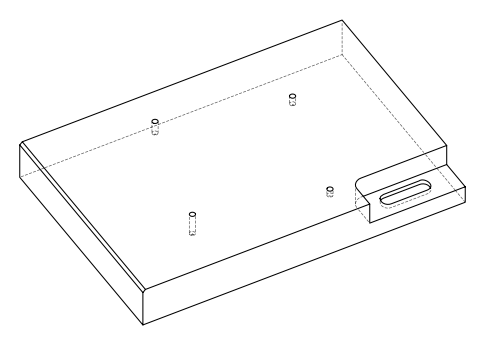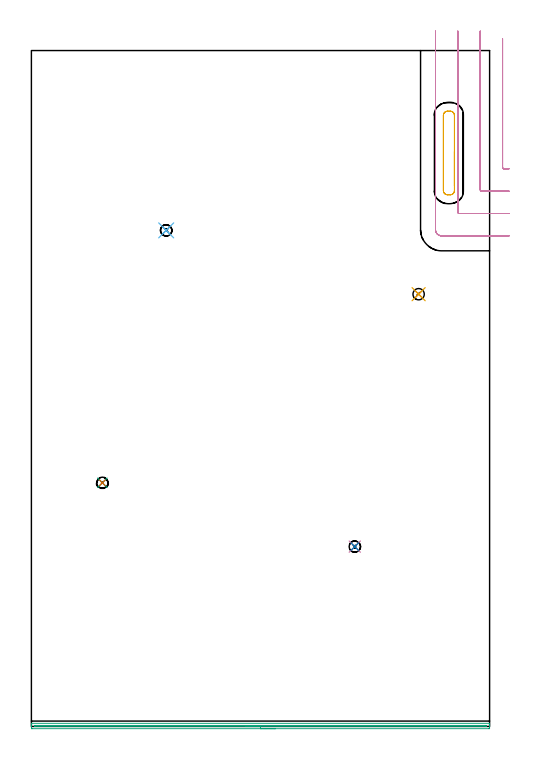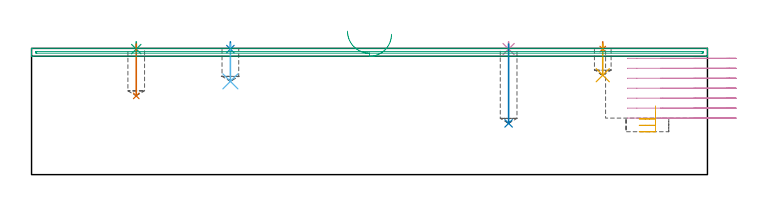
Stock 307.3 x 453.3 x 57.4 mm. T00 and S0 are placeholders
(PLAN: 11 operations, 4 tool changes, 15.2 min)
(1 SPOT_DRILL | STEP1POCKET | NXT0321_9005460120000 | 0.03 min | 0 mm3)
(2 SPOT_DRILL_1 | STEP1POCKET_1 | NXT0321_9005460120000 | 0.03 min | 0 mm3)
(3 SPOT_DRILL_2 | STEP1POCKET_2 | NXT0321_9005460120000 | 0.03 min | 0 mm3)
(4 SPOT_DRILL_3 | STEP1POCKET_3 | NXT0321_9005460120000 | 0.03 min | 0 mm3)
(5 DRILL_BLIND_HOLE_INTO_CENTER | STEP1POCKET | UGT0301_195 | 0.06 min | 479 mm3)
(6 DRILL_BLIND_HOLE_INTO_CENTER_1 | STEP1POCKET_1 | UGT0301_195 | 0.07 min | 605 mm3)
(7 DRILL_BLIND_HOLE_INTO_CENTER_2 | STEP1POCKET_2 | UGT0301_195 | 0.1 min | 901 mm3)
(8 DRILL_BLIND_HOLE_INTO_CENTER_3 | STEP1POCKET_3 | UGT0301_195 | 0.15 min | 1463 mm3)
(9 AREA_MILL | FG_CHAMFER_SURFACE | UGT0205_001 | 5.07 min | 1993 mm3)
(10 MILL_CORNER_NOTCH_RECTANGULAR | CORNER_NOTCH_RECTANGULAR | UGT0201_094 | Follow Part, ap 5, ae 75% | 8.63 min | 195759 mm3)
(11 MILL_RECTANGULAR_POCKET | POCKET_RECTANGULAR_STRAIGHT | NXT0201_011 | Follow Part, ap 3, ae 75% | 1.03 min | 7780 mm3)
(TOOL NXT0321_9005460120000 | NC Spot Drill, 142deg, 12mm, Carbide, Uncoated | D12 PA142 FL30 Z2)
(TOOL UGT0301_195 | Twist Drill 7.6 mm | D7.6 PA118 FL73 Z2)
(TOOL UGT0205_001 | Chamfer Mill 20 x 3 x 45 deg. | D20 FL50 Z2)
(TOOL UGT0201_094 | End mill 20 mm | D20 FL38 Z4)
(TOOL NXT0201_011 | ENDMILL 12mm [2P460-1200-NA 1630] | D12 FL38 Z6)
(OP 1 SPOT_DRILL)
G17 G21 G94 G90
T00 M6
G54
G17 G0 G90 X259.7 Y289.9 S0 M3
G43 Z67.4 H0
G94 G81 G98 Z57.073 F250. R60.4
G80
M5
M2
(OP 2 SPOT_DRILL_1)
G17 G21 G94 G90
T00 M6
G54
G17 G0 G90 X90.4 Y332.7 S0 M3
G43 Z67.4 H0
G94 G81 G98 Z57.073 F250. R60.4
G80
M5
M2
(OP 3 SPOT_DRILL_2)
G17 G21 G94 G90
T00 M6
G54
G17 G0 G90 X47.6 Y163.4 S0 M3
G43 Z67.4 H0
G94 G81 G98 Z57.073 F250. R60.4
G80
M5
M2
(OP 4 SPOT_DRILL_3)
G17 G21 G94 G90
T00 M6
G54
G17 G0 G90 X216.9 Y120.6 S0 M3
G43 Z67.4 H0
G94 G81 G98 Z57.073 F250. R60.4
G80
M5
M2
(OP 5 DRILL_BLIND_HOLE_INTO_CENTER)
G17 G21 G94 G90
T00 M6
G54
G17 G0 G90 X259.7 Y289.9 S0 M3
G43 Z67.4 H0
G94 G81 G98 Z45.2 F250. R59.4
G80
M5
M2
(OP 6 DRILL_BLIND_HOLE_INTO_CENTER_1)
G17 G21 G94 G90
T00 M6
G54
G17 G0 G90 X90.4 Y332.7 S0 M3
G43 Z67.4 H0
G94 G81 G98 Z42.4 F250. R59.4
G80
M5
M2
(OP 7 DRILL_BLIND_HOLE_INTO_CENTER_2)
G17 G21 G94 G90
T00 M6
G54
G17 G0 G90 X47.6 Y163.4 S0 M3
G43 Z67.4 H0
G94 G81 G98 Z35.8 F250. R59.4
G80
M5
M2
(OP 8 DRILL_BLIND_HOLE_INTO_CENTER_3)
G17 G21 G94 G90
T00 M6
G54
G17 G0 G90 X216.9 Y120.6 S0 M3
G43 Z67.4 H0
G94 G81 G98 Z23.3 F250. R59.4
G80
M5
M2
(OP 9 AREA_MILL)
G17 G21 G94 G90
T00 M6
G54
G17 G0 G90 X163.65 Y-1.5 S1061 M3
G43 Z67.4 H0
Z63.8
G94 G1 X163.612 Z62.928 F250.
X163.498 Z62.064
X163.309 Z61.212
X163.047 Z60.38
X162.713 Z59.574
X162.31 Z58.8
X161.841 Z58.064
X161.31 Z57.372
X160.721 Z56.729
X160.078 Z56.14
X159.386 Z55.609
X158.65 Z55.14
X157.876 Z54.737
X157.07 Z54.403
X156.238 Z54.141
X155.386 Z53.952
X154.522 Z53.838
X153.65 Z53.8
X0.605
X0.131 Y-1.494 Z53.802
X0.009 Y-1.49 Z53.804
X0. Y-1.025 Z54.269
Y-0.455 Z54.842
Y-0.142 Z55.154
Y0.428 Z55.724
Y0.742 Z56.036
Y1.763 Z57.062
X0.007 Y2.089 Z57.379
X0.009 Y2.097 Z57.388
X0.158 Y2.1 Z57.4
X307.142
X307.291 Y2.097 Z57.388
X307.293 Y2.089 Z57.379
X307.3 Y1.762 Z57.062
Y1.369 Z56.668
Y0.742 Z56.036
Y-0.455 Z54.842
X307.296 Y-1.025 Z54.269
X307.291 Y-1.49 Z53.804
X307.169 Y-1.494 Z53.802
X306.695 Y-1.5 Z53.8
X153.65
Y-0.086 Z55.214
X2.389 Y-0.085 Z55.215
X2.332
X2.01 Y-0.078 Z55.222
X2.007 Y0.024 Z55.324
X2.003 Y0.241 Z55.541
X2.01 Y0.572 Z55.872
X2.022 Y0.679 Z55.979
X2.065 Y0.681 Z55.981
X2.166 Y0.684 Z55.984
X2.371 Y0.686 Z55.986
X2.389
X304.911 Y0.685 Z55.985
X304.968
X305.29 Y0.678 Z55.978
X305.293 Y0.576 Z55.876
X305.298 Y0.358 Z55.658
X305.294 Y0.107 Z55.407
X305.29 Y-0.078 Z55.222
X304.798 Y-0.086 Z55.214
X153.65
X152.778 Z55.252
X151.913 Z55.366
X151.062 Z55.555
X150.23 Z55.817
X149.424 Z56.151
X148.65 Z56.554
X147.914 Z57.023
X147.222 Z57.554
X146.579 Z58.143
X145.99 Z58.786
X145.458 Z59.478
X144.99 Z60.214
X144.587 Z60.988
X144.253 Z61.794
X143.991 Z62.626
X143.802 Z63.478
X143.688 Z64.343
X143.65 Z65.214
G0 Z67.4
M5
M2
(OP 10 MILL_CORNER_NOTCH_RECTANGULAR)
G17 G21 G94 G90
T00 M6
G54
G17 G0 G90 X316. Y461.23 S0 M3
G43 Z67.4 H0
Z52.871
G94 G1 Y458.23 F250.
Y374.994 F500.
G3 X316.994 Y374. R1.
G2 X317.3 Y374.001 R45.
G1 X320.3 F250.
G0 Z67.4
X301. Y466.3
Z52.871
G1 Y463.3
Y359.995 F500.
G3 X301.995 Y359. R1.
G1 X317.3
X320.3 F250.
G0 Z67.4
X286. Y466.3
Z52.871
G1 Y463.3
Y344.995 F500.
G3 X286.995 Y344. R1.
G1 X317.3
X320.3 F250.
G0 Z67.4
X271. Y466.3
Z52.871
G1 Y463.3
Y333.2 F500.
G3 X275.2 Y329. R4.2
G1 X317.3
X320.3 F250.
G0 Z67.4
X316. Y461.23
Z48.343
G1 Y458.23
Y374.994 F500.
G3 X316.994 Y374. R1.
G2 X317.3 Y374.001 R45.
G1 X320.3 F250.
G0 Z67.4
X301. Y466.3
Z48.343
G1 Y463.3
Y359.995 F500.
G3 X301.995 Y359. R1.
G1 X317.3
X320.3 F250.
G0 Z67.4
X286. Y466.3
Z48.343
G1 Y463.3
Y344.995 F500.
G3 X286.995 Y344. R1.
G1 X317.3
X320.3 F250.
G0 Z67.4
X271. Y466.3
Z48.343
G1 Y463.3
Y333.2 F500.
G3 X275.2 Y329. R4.2
G1 X317.3
X320.3 F250.
G0 Z67.4
X316. Y461.23
Z43.814
G1 Y458.23
Y374.994 F500.
G3 X316.994 Y374. R1.
G2 X317.3 Y374.001 R45.
G1 X320.3 F250.
G0 Z67.4
X301. Y466.3
Z43.814
G1 Y463.3
Y359.995 F500.
G3 X301.995 Y359. R1.
G1 X317.3
X320.3 F250.
G0 Z67.4
X286. Y466.3
Z43.814
G1 Y463.3
Y344.995 F500.
G3 X286.995 Y344. R1.
G1 X317.3
X320.3 F250.
G0 Z67.4
X271. Y466.3
Z43.814
G1 Y463.3
Y333.2 F500.
G3 X275.2 Y329. R4.2
G1 X317.3
X320.3 F250.
G0 Z67.4
X316. Y461.23
Z39.286
G1 Y458.23
Y374.994 F500.
G3 X316.994 Y374. R1.
G2 X317.3 Y374.001 R45.
G1 X320.3 F250.
G0 Z67.4
X301. Y466.3
Z39.286
G1 Y463.3
Y359.995 F500.
G3 X301.995 Y359. R1.
G1 X317.3
X320.3 F250.
G0 Z67.4
X286. Y466.3
Z39.286
G1 Y463.3
Y344.995 F500.
G3 X286.995 Y344. R1.
G1 X317.3
X320.3 F250.
G0 Z67.4
X271. Y466.3
Z39.286
G1 Y463.3
Y333.2 F500.
G3 X275.2 Y329. R4.2
G1 X317.3
X320.3 F250.
G0 Z67.4
X316. Y461.23
Z34.757
G1 Y458.23
Y374.994 F500.
G3 X316.994 Y374. R1.
G2 X317.3 Y374.001 R45.
G1 X320.3 F250.
G0 Z67.4
X301. Y466.3
Z34.757
G1 Y463.3
Y359.995 F500.
G3 X301.995 Y359. R1.
G1 X317.3
X320.3 F250.
G0 Z67.4
X286. Y466.3
Z34.757
G1 Y463.3
Y344.995 F500.
G3 X286.995 Y344. R1.
G1 X317.3
X320.3 F250.
G0 Z67.4
X271. Y466.3
Z34.757
G1 Y463.3
Y333.2 F500.
G3 X275.2 Y329. R4.2
G1 X317.3
X320.3 F250.
G0 Z67.4
X316. Y461.23
Z30.229
G1 Y458.23
Y374.994 F500.
G3 X316.994 Y374. R1.
G2 X317.3 Y374.001 R45.
G1 X320.3 F250.
G0 Z67.4
X301. Y466.3
Z30.229
G1 Y463.3
Y359.995 F500.
G3 X301.995 Y359. R1.
G1 X317.3
X320.3 F250.
G0 Z67.4
X286. Y466.3
Z30.229
G1 Y463.3
Y344.995 F500.
G3 X286.995 Y344. R1.
G1 X317.3
X320.3 F250.
G0 Z67.4
X271. Y466.3
Z30.229
G1 Y463.3
Y333.2 F500.
G3 X275.2 Y329. R4.2
G1 X317.3
X320.3 F250.
G0 Z67.4
X316. Y461.23
Z25.7
G1 Y458.23
Y374.994 F500.
G3 X316.994 Y374. R1.
G2 X317.3 Y374.001 R45.
G1 X320.3 F250.
G0 Z67.4
X301. Y466.3
Z25.7
G1 Y463.3
Y359.995 F500.
G3 X301.995 Y359. R1.
G1 X317.3
X320.3 F250.
G0 Z67.4
X286. Y466.3
Z25.7
G1 Y463.3
Y344.995 F500.
G3 X286.995 Y344. R1.
G1 X317.3
X320.3 F250.
G0 Z67.4
X271. Y466.3
Z25.7
G1 Y463.3
Y333.2 F500.
G3 X275.2 Y329. R4.2
G1 X317.3
X320.3 F250.
G0 Z67.4
M5
M2
(OP 11 MILL_RECTANGULAR_POCKET)
G17 G21 G94 G90
T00 M6
G54
G17 G0 G90 X283.7 Y362.524 S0 M3
G43 Z67.4 H1
Z31.246
G94 G1 Y384.6 Z25.331 F250.
Y409.9 F500.
G3 X281. Y412.6 R2.7
G1 X279.
G3 X276.3 Y409.9 R2.7
G1 Y359.3
G3 X279. Y356.6 R2.7
G1 X281.
G3 X283.7 Y359.3 R2.7
G1 Y384.6
Y385.6
G0 Y362.524 Z28.331
G1 Y384.6 Z22.415 F250.
Y409.9 F500.
G3 X281. Y412.6 R2.7
G1 X279.
G3 X276.3 Y409.9 R2.7
G1 Y359.3
G3 X279. Y356.6 R2.7
G1 X281.
G3 X283.7 Y359.3 R2.7
G1 Y384.6
Y385.6
G0 Y362.524 Z25.415
G1 Y384.6 Z19.5 F250.
Y409.9 F500.
G3 X281. Y412.6 R2.7
G1 X279.
G3 X276.3 Y409.9 R2.7
G1 Y359.3
G3 X279. Y356.6 R2.7
G1 X281.
G3 X283.7 Y359.3 R2.7
G1 Y384.6
Y385.6
G0 Z67.4
M5
M2
